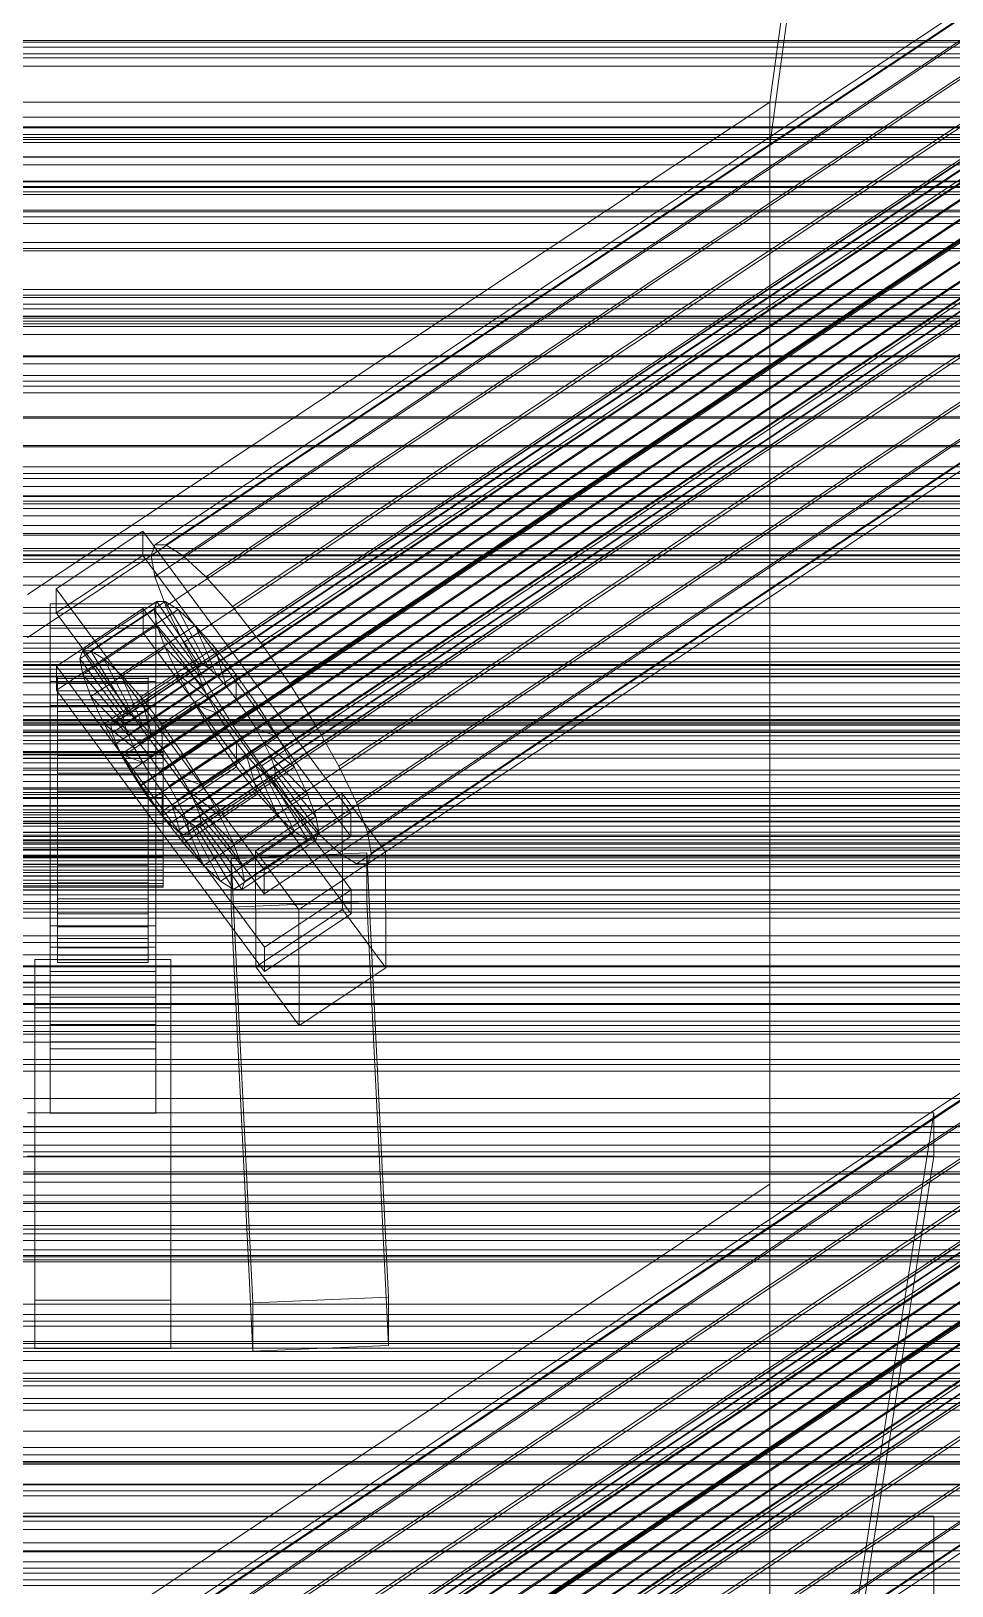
# Model space of a CAD drawing. Header units: millimetres. Extents: x -1970 to 59977, y -50268 to 6837.
# Drawn here: x 130.5 to 252.4, y -32689.6 to -32483.7 of the extents above; entities that cross this region are included whole.
import ezdxf

# ---------------------------------------------------------------- set-up
doc = ezdxf.new("R2010")
doc.units = ezdxf.units.MM
for name, color, linetype, lineweight in [('frontal_C01', 7, 'Continuous', 0), ('frontal_C02', 7, 'Continuous', 0), ('frontal_C03', 7, 'Continuous', 0), ('frontal_C03-dry', 7, 'Continuous', 0)]:
    doc.layers.add(name, color=color, linetype=linetype, lineweight=lineweight)

msp = doc.modelspace()

# ---------------------------------------------------------------- linework, layer by layer
at = {"layer": 'frontal_C01'}
for p, q in [((228.298, -32493.072), (250, -32333.634)), ((250, -32339.322), (228.298, -32498.76)), ((146.383, -32553.146), (330.692, -32430.815)), ((146.872, -32551.713), (331.181, -32429.381)), ((148.32, -32551.72), (332.629, -32429.388)), ((150.629, -32553.167), (334.938, -32430.836)), ((141.045, -32575.656), (354.844, -32433.751)), ((141.218, -32575.148), (355.017, -32433.243)), ((141.224, -32576.64), (355.022, -32434.735)), ((141.731, -32575.15), (355.53, -32433.246)), ((142.549, -32575.663), (356.348, -32433.759)), ((143.617, -32576.651), (357.415, -32434.747)), ((146.887, -32555.922), (331.197, -32433.591)), ((153.641, -32555.956), (337.95, -32433.624)), ((141.742, -32578.032), (355.541, -32436.128)), ((144.861, -32578.048), (358.659, -32436.143)), ((142.565, -32579.738), (356.363, -32437.834)), ((359.995, -32437.852), (146.196, -32579.757)), ((148.35, -32559.852), (332.659, -32437.521)), ((157.152, -32559.896), (341.461, -32437.565)), ((143.635, -32581.642), (357.434, -32439.738)), ((147.533, -32581.662), (361.332, -32439.757)), ((144.881, -32583.614), (358.68, -32441.71)), ((148.779, -32583.634), (362.578, -32441.729)), ((150.672, -32564.668), (334.981, -32442.337)), ((345.231, -32442.388), (160.922, -32564.719)), ((146.218, -32585.52), (360.017, -32443.615)), ((147.554, -32587.229), (361.352, -32445.324)), ((149.85, -32585.538), (363.648, -32443.633)), ((150.672, -32587.244), (364.471, -32445.34)), ((148.798, -32588.625), (362.596, -32446.72)), ((151.191, -32588.637), (364.989, -32446.732)), ((149.865, -32589.613), (363.664, -32447.708)), ((150.683, -32590.126), (364.482, -32448.221)), ((151.196, -32590.128), (364.995, -32448.224)), ((151.369, -32589.62), (365.168, -32447.716)), ((153.694, -32570.042), (338.003, -32447.71)), ((164.693, -32570.096), (349.002, -32447.765)), ((157.211, -32575.607), (341.52, -32453.275)), ((168.21, -32575.662), (352.519, -32453.33)), ((160.982, -32580.984), (345.291, -32458.653)), ((171.232, -32581.035), (355.541, -32458.704)), ((164.752, -32585.807), (349.061, -32463.476)), ((173.554, -32585.851), (357.863, -32463.52)), ((168.263, -32589.747), (352.572, -32467.416)), ((175.016, -32589.781), (359.326, -32467.45)), ((171.275, -32592.536), (355.584, -32470.205)), ((175.521, -32592.557), (359.83, -32470.226)), ((173.584, -32593.983), (357.893, -32471.652)), ((175.032, -32593.991), (359.341, -32471.659)), ((342.5, -32484.927), (-342.5, -32484.927)), ((342.5, -32493.092), (-342.5, -32493.092)), ((228.298, -32493.072), (130, -32558.316)), ((228.298, -32636.423), (228.298, -32493.072)), ((228.298, -32493.072), (228.298, -32498.76)), ((-342.5, -32497.778), (342.5, -32497.778)), ((300, -32498.412), (-300, -32498.412)), ((130, -32564.003), (228.298, -32498.76)), ((228.298, -32498.76), (228.298, -32642.111)), ((342.5, -32507.408), (-342.5, -32507.408)), ((342.5, -32512.48), (-342.5, -32512.48)), ((300, -32521.477), (-300, -32521.477)), ((342.5, -32522.111), (-342.5, -32522.111)), ((342.5, -32526.797), (-342.5, -32526.797)), ((342.5, -32534.961), (-342.5, -32534.961)), ((342.5, -32538.548), (-342.5, -32538.548)), ((342.5, -32544.003), (-342.5, -32544.003)), ((342.5, -32545.944), (-342.5, -32545.944)), ((300, -32545.296), (-300, -32545.296)), ((342.5, -32547.86), (-342.5, -32547.86)), ((133.809, -32557.527), (145.277, -32549.915)), ((145.277, -32549.915), (145.289, -32553.117)), ((145.277, -32549.915), (172.809, -32587.154)), ((146.383, -32553.146), (146.872, -32551.713)), ((146.872, -32551.713), (148.32, -32551.72)), ((148.32, -32551.72), (150.629, -32553.167)), ((145.289, -32553.117), (133.821, -32560.729)), ((172.821, -32590.356), (145.289, -32553.117)), ((146.887, -32555.922), (146.383, -32553.146)), ((150.629, -32553.167), (153.641, -32555.956)), ((148.35, -32559.852), (146.887, -32555.922)), ((153.641, -32555.956), (157.152, -32559.896)), ((133.821, -32560.729), (133.809, -32557.527)), ((161.341, -32594.766), (133.809, -32557.527)), ((133, -32562.755), (133, -32559.553)), ((133, -32559.553), (147, -32559.553)), ((133, -32605.026), (133, -32559.553)), ((133.821, -32560.729), (161.353, -32597.968)), ((133.847, -32567.773), (145.315, -32560.161)), ((136.948, -32566.81), (146.777, -32560.286)), ((137.313, -32565.738), (147.143, -32559.214)), ((138.396, -32565.743), (148.226, -32559.219)), ((140.123, -32566.826), (149.953, -32560.302)), ((145.315, -32560.161), (145.327, -32563.363)), ((145.315, -32560.161), (172.847, -32597.4)), ((147.143, -32559.214), (146.777, -32560.286)), ((146.777, -32560.286), (152.513, -32568.044)), ((146.777, -32560.286), (147.155, -32562.363)), ((147, -32559.553), (147, -32562.755)), ((147, -32559.553), (147, -32605.026)), ((148.226, -32559.219), (147.143, -32559.214)), ((147.143, -32559.214), (152.686, -32567.536)), ((149.953, -32560.302), (148.226, -32559.219)), ((148.226, -32559.219), (153.199, -32567.539)), ((150.672, -32564.668), (148.35, -32559.852)), ((152.207, -32562.388), (149.953, -32560.302)), ((149.953, -32560.302), (154.017, -32568.052)), ((157.152, -32559.896), (160.922, -32564.719)), ((147, -32562.755), (133, -32562.755)), ((133, -32562.755), (133, -32608.228)), ((137.325, -32568.887), (147.155, -32562.363)), ((142.377, -32568.912), (152.207, -32562.388)), ((147, -32608.228), (147, -32562.755)), ((147.155, -32562.363), (152.692, -32569.028)), ((147.155, -32562.363), (148.249, -32565.302)), ((154.833, -32565.335), (152.207, -32562.388)), ((152.207, -32562.388), (155.085, -32569.04)), ((145.327, -32563.363), (133.859, -32570.974)), ((172.859, -32600.602), (145.327, -32563.363)), ((153.694, -32570.042), (150.672, -32564.668)), ((160.922, -32564.719), (164.693, -32570.096)), ((136.948, -32566.81), (137.313, -32565.738)), ((142.683, -32574.568), (136.948, -32566.81)), ((137.325, -32568.887), (136.948, -32566.81)), ((142.856, -32574.061), (137.313, -32565.738)), ((137.313, -32565.738), (138.396, -32565.743)), ((143.369, -32574.063), (138.396, -32565.743)), ((138.396, -32565.743), (140.123, -32566.826)), ((138.419, -32571.827), (148.249, -32565.302)), ((144.188, -32574.576), (140.123, -32566.826)), ((140.123, -32566.826), (142.377, -32568.912)), ((145.003, -32571.86), (154.833, -32565.335)), ((148.249, -32565.302), (153.21, -32570.42)), ((148.249, -32565.302), (149.985, -32568.905)), ((157.653, -32568.943), (154.833, -32565.335)), ((154.833, -32565.335), (156.329, -32570.436)), ((300, -32567.576), (-300, -32567.576)), ((133.859, -32570.974), (133.847, -32567.773)), ((161.379, -32605.012), (133.847, -32567.773)), ((142.862, -32575.552), (137.325, -32568.887)), ((138.419, -32571.827), (137.325, -32568.887)), ((140.156, -32575.429), (149.985, -32568.905)), ((145.255, -32575.564), (142.377, -32568.912)), ((142.377, -32568.912), (145.003, -32571.86)), ((152.513, -32568.044), (142.683, -32574.568)), ((152.686, -32567.536), (142.856, -32574.061)), ((152.692, -32569.028), (142.862, -32575.552)), ((153.199, -32567.539), (143.369, -32574.063)), ((154.017, -32568.052), (144.188, -32574.576)), ((155.085, -32569.04), (145.255, -32575.564)), ((157.653, -32568.943), (147.823, -32575.467)), ((149.985, -32568.905), (154.033, -32572.127)), ((149.985, -32568.905), (152.246, -32572.924)), ((152.513, -32568.044), (152.686, -32567.536)), ((152.692, -32569.028), (152.513, -32568.044)), ((152.686, -32567.536), (153.199, -32567.539)), ((153.21, -32570.42), (152.692, -32569.028)), ((153.199, -32567.539), (154.017, -32568.052)), ((154.017, -32568.052), (155.085, -32569.04)), ((155.085, -32569.04), (156.329, -32570.436)), ((157.665, -32572.145), (157.653, -32568.943)), ((160.474, -32572.965), (157.653, -32568.943)), ((133, -32573), (133, -32569.799)), ((133, -32569.799), (147, -32569.799)), ((133, -32615.272), (133, -32569.799)), ((133.859, -32570.974), (161.391, -32608.213)), ((134, -32579.084), (134, -32569.105)), ((134, -32569.105), (134, -32569.436)), ((134, -32569.105), (146, -32569.105)), ((134, -32570.066), (134, -32569.105)), ((134, -32579.241), (134, -32569.436)), ((134, -32569.436), (134, -32571.037)), ((134, -32569.436), (146, -32569.436)), ((134, -32579.54), (134, -32570.066)), ((134, -32570.066), (146, -32570.066)), ((134, -32572.254), (134, -32570.066)), ((134, -32579.999), (134, -32571.037)), ((134, -32571.037), (134, -32573.798)), ((134, -32571.037), (146, -32571.037)), ((153.21, -32570.42), (143.38, -32576.945)), ((146, -32569.436), (146, -32569.105)), ((146, -32569.105), (146, -32579.084)), ((146, -32569.105), (146, -32570.066)), ((146, -32571.037), (146, -32569.436)), ((146, -32569.436), (146, -32579.241)), ((146, -32570.066), (146, -32579.54)), ((146, -32570.066), (146, -32572.254)), ((146, -32573.798), (146, -32571.037)), ((146, -32571.037), (146, -32579.999)), ((156.329, -32570.436), (146.499, -32576.96)), ((147, -32569.799), (147, -32573)), ((147, -32569.799), (147, -32615.272)), ((154.033, -32572.127), (153.21, -32570.42)), ((157.211, -32575.607), (153.694, -32570.042)), ((156.329, -32570.436), (157.665, -32572.145)), ((164.693, -32570.096), (168.21, -32575.662)), ((147, -32573), (133, -32573)), ((133, -32573), (133, -32618.474)), ((134, -32580.576), (134, -32572.254)), ((134, -32572.254), (146, -32572.254)), ((134, -32575.519), (134, -32572.254)), ((143.38, -32576.945), (138.419, -32571.827)), ((140.156, -32575.429), (138.419, -32571.827)), ((142.416, -32579.449), (152.246, -32572.924)), ((154.033, -32572.127), (144.203, -32578.651)), ((146.499, -32576.96), (145.003, -32571.86)), ((145.003, -32571.86), (147.823, -32575.467)), ((146, -32572.254), (146, -32580.576)), ((146, -32572.254), (146, -32575.519)), ((146.872, -32695.064), (331.181, -32572.732)), ((147, -32618.474), (147, -32573)), ((147.835, -32578.669), (157.665, -32572.145)), ((148.32, -32695.071), (332.629, -32572.74)), ((150.644, -32579.49), (160.474, -32572.965)), ((152.246, -32572.924), (155.103, -32574.031)), ((152.246, -32572.924), (154.877, -32577.087)), ((155.103, -32574.031), (154.033, -32572.127)), ((157.665, -32572.145), (159.001, -32574.05)), ((160.474, -32572.965), (159.001, -32574.05)), ((163.105, -32577.128), (160.474, -32572.965)), ((134, -32581.307), (134, -32573.798)), ((134, -32573.798), (134, -32577.531)), ((134, -32573.798), (146, -32573.798)), ((141.045, -32575.656), (141.218, -32575.148)), ((141.218, -32575.148), (141.731, -32575.15)), ((141.731, -32575.15), (142.549, -32575.663)), ((142.856, -32574.061), (142.683, -32574.568)), ((142.683, -32574.568), (142.862, -32575.552)), ((143.369, -32574.063), (142.856, -32574.061)), ((144.188, -32574.576), (143.369, -32574.063)), ((145.255, -32575.564), (144.188, -32574.576)), ((155.103, -32574.031), (145.274, -32580.555)), ((146, -32577.531), (146, -32573.798)), ((146, -32573.798), (146, -32581.307)), ((146.383, -32696.497), (330.692, -32574.166)), ((159.001, -32574.05), (149.171, -32580.574)), ((150.629, -32696.518), (334.938, -32574.187)), ((156.35, -32576.003), (155.103, -32574.031)), ((159.001, -32574.05), (160.247, -32576.022)), ((134, -32582.123), (134, -32575.519)), ((134, -32575.519), (146, -32575.519)), ((134, -32579.64), (134, -32575.519)), ((144.203, -32578.651), (140.156, -32575.429)), ((142.416, -32579.449), (140.156, -32575.429)), ((141.224, -32576.64), (141.045, -32575.656)), ((141.045, -32719.007), (354.844, -32577.102)), ((141.218, -32718.499), (355.017, -32576.595)), ((141.742, -32578.032), (141.224, -32576.64)), ((141.731, -32718.502), (355.53, -32576.597)), ((142.549, -32575.663), (143.617, -32576.651)), ((142.549, -32719.014), (356.348, -32577.11)), ((142.862, -32575.552), (143.38, -32576.945)), ((143.38, -32576.945), (144.203, -32578.651)), ((143.617, -32576.651), (144.861, -32578.048)), ((145.047, -32583.612), (154.877, -32577.087)), ((146.499, -32576.96), (145.255, -32575.564)), ((146, -32575.519), (146, -32582.123)), ((146, -32575.519), (146, -32579.64)), ((147.835, -32578.669), (146.499, -32576.96)), ((156.35, -32576.003), (146.52, -32582.527)), ((146.887, -32699.273), (331.197, -32576.942)), ((147.823, -32575.467), (147.835, -32578.669)), ((147.823, -32575.467), (150.644, -32579.49)), ((160.247, -32576.022), (150.417, -32582.546)), ((153.275, -32583.653), (163.105, -32577.128)), ((153.641, -32699.307), (337.95, -32576.976)), ((154.877, -32577.087), (156.35, -32576.003)), ((154.877, -32577.087), (157.698, -32581.11)), ((157.686, -32577.908), (156.35, -32576.003)), ((160.982, -32580.984), (157.211, -32575.607)), ((163.105, -32577.128), (160.247, -32576.022)), ((160.247, -32576.022), (161.318, -32577.926)), ((165.365, -32581.148), (163.105, -32577.128)), ((168.21, -32575.662), (171.232, -32581.035)), ((-148, -32579.084), (148, -32579.084)), ((-148, -32579.241), (148, -32579.241)), ((134, -32583.076), (134, -32577.531)), ((134, -32577.531), (134, -32581.983)), ((134, -32577.531), (146, -32577.531)), ((134, -32579.241), (134, -32579.084)), ((146, -32579.084), (134, -32579.084)), ((134, -32579.084), (134, -32579.54)), ((134, -32579.999), (134, -32579.241)), ((146, -32579.241), (134, -32579.241)), ((141.224, -32719.991), (355.022, -32578.086)), ((142.565, -32579.738), (141.742, -32578.032)), ((143.617, -32720.003), (357.415, -32578.098)), ((144.203, -32578.651), (145.274, -32580.555)), ((144.861, -32578.048), (146.196, -32579.757)), ((146, -32581.983), (146, -32577.531)), ((146, -32577.531), (146, -32583.076)), ((146, -32579.084), (146, -32579.241)), ((146, -32579.54), (146, -32579.084)), ((146, -32579.241), (146, -32579.999)), ((149.171, -32580.574), (147.835, -32578.669)), ((157.686, -32577.908), (147.856, -32584.432)), ((148, -32579.241), (148, -32579.084)), ((148, -32579.084), (148, -32579.54)), ((148, -32579.999), (148, -32579.241)), ((161.318, -32577.926), (151.488, -32584.45)), ((157.698, -32581.11), (157.686, -32577.908)), ((159.022, -32579.617), (157.686, -32577.908)), ((165.365, -32581.148), (161.318, -32577.926)), ((161.318, -32577.926), (162.14, -32579.632)), ((-148, -32579.54), (148, -32579.54)), ((-148, -32579.999), (148, -32579.999)), ((-148, -32580.576), (148, -32580.576)), ((-148, -32581.307), (148, -32581.307)), ((146, -32579.54), (134, -32579.54)), ((134, -32579.54), (134, -32580.576)), ((134, -32584.075), (134, -32579.64)), ((134, -32579.64), (146, -32579.64)), ((134, -32584.334), (134, -32579.64)), ((134, -32581.307), (134, -32579.999)), ((146, -32579.999), (134, -32579.999)), ((146, -32580.576), (134, -32580.576)), ((134, -32580.576), (134, -32582.123)), ((134, -32583.076), (134, -32581.307)), ((146, -32581.307), (134, -32581.307)), ((141.742, -32721.383), (355.541, -32579.479)), ((145.274, -32580.555), (142.416, -32579.449)), ((145.047, -32583.612), (142.416, -32579.449)), ((143.635, -32581.642), (142.565, -32579.738)), ((142.565, -32723.09), (356.363, -32581.185)), ((144.861, -32721.399), (358.659, -32579.494)), ((145.274, -32580.555), (146.52, -32582.527)), ((146, -32580.576), (146, -32579.54)), ((146, -32579.64), (146, -32584.075)), ((146, -32579.64), (146, -32584.334)), ((146, -32579.999), (146, -32581.307)), ((146, -32582.123), (146, -32580.576)), ((146, -32581.307), (146, -32583.076)), ((146.196, -32579.757), (147.533, -32581.662)), ((359.995, -32581.203), (146.196, -32723.108)), ((147.868, -32587.634), (157.698, -32581.11)), ((148, -32579.54), (148, -32580.576)), ((148, -32581.307), (148, -32579.999)), ((148, -32580.576), (148, -32582.123)), ((148, -32583.076), (148, -32581.307)), ((148.35, -32703.203), (332.659, -32580.872)), ((149.171, -32580.574), (150.644, -32579.49)), ((150.417, -32582.546), (149.171, -32580.574)), ((159.022, -32579.617), (149.192, -32586.141)), ((160.266, -32581.013), (150.436, -32587.537)), ((150.644, -32579.49), (153.275, -32583.653)), ((162.14, -32579.632), (152.311, -32586.157)), ((162.659, -32581.025), (152.829, -32587.549)), ((155.535, -32587.672), (165.365, -32581.148)), ((157.152, -32703.247), (341.461, -32580.916)), ((157.698, -32581.11), (160.518, -32584.718)), ((160.518, -32584.718), (159.022, -32579.617)), ((160.266, -32581.013), (159.022, -32579.617)), ((163.144, -32587.665), (160.266, -32581.013)), ((161.333, -32582.001), (160.266, -32581.013)), ((164.752, -32585.807), (160.982, -32580.984)), ((167.102, -32584.75), (162.14, -32579.632)), ((162.14, -32579.632), (162.659, -32581.025)), ((168.196, -32587.69), (162.659, -32581.025)), ((162.659, -32581.025), (162.837, -32582.009)), ((167.102, -32584.75), (165.365, -32581.148)), ((171.232, -32581.035), (173.554, -32585.851)), ((-148, -32582.123), (148, -32582.123)), ((-148, -32583.076), (148, -32583.076)), ((134, -32581.983), (134, -32585.184)), ((146, -32581.983), (134, -32581.983)), ((134, -32581.983), (134, -32586.849)), ((146, -32582.123), (134, -32582.123)), ((134, -32582.123), (134, -32584.075)), ((134, -32585.184), (134, -32583.076)), ((146, -32583.076), (134, -32583.076)), ((144.881, -32583.614), (143.635, -32581.642)), ((143.635, -32724.994), (357.434, -32583.089)), ((146.52, -32582.527), (145.047, -32583.612)), ((146, -32585.184), (146, -32581.983)), ((146, -32586.849), (146, -32581.983)), ((146, -32584.075), (146, -32582.123)), ((146, -32583.076), (146, -32585.184)), ((146.52, -32582.527), (147.856, -32584.432)), ((147.533, -32581.662), (148.779, -32583.634)), ((147.533, -32725.013), (361.332, -32583.109)), ((148, -32582.123), (148, -32584.075)), ((148, -32585.184), (148, -32583.076)), ((151.488, -32584.45), (150.417, -32582.546)), ((150.417, -32582.546), (153.275, -32583.653)), ((161.333, -32582.001), (151.503, -32588.526)), ((162.151, -32582.514), (152.321, -32589.038)), ((162.664, -32582.517), (152.835, -32589.041)), ((162.837, -32582.009), (153.008, -32588.533)), ((165.397, -32589.751), (161.333, -32582.001)), ((162.151, -32582.514), (161.333, -32582.001)), ((167.125, -32590.834), (162.151, -32582.514)), ((162.664, -32582.517), (162.151, -32582.514)), ((162.837, -32582.009), (162.664, -32582.517)), ((168.208, -32590.839), (162.664, -32582.517)), ((168.573, -32589.767), (162.837, -32582.009)), ((-148, -32584.075), (148, -32584.075)), ((148, -32585.184), (-148, -32585.184)), ((146, -32584.075), (134, -32584.075)), ((134, -32584.075), (134, -32586.298)), ((134, -32586.298), (134, -32584.334)), ((134, -32584.334), (146, -32584.334)), ((134, -32589.283), (134, -32584.334)), ((134, -32585.184), (146, -32585.184)), ((134, -32587.489), (134, -32585.184)), ((146.218, -32585.52), (144.881, -32583.614)), ((144.881, -32726.965), (358.68, -32585.061)), ((147.868, -32587.634), (145.047, -32583.612)), ((146, -32586.298), (146, -32584.075)), ((146, -32584.334), (146, -32586.298)), ((146, -32584.334), (146, -32589.283)), ((146, -32585.184), (146, -32587.489)), ((147.554, -32587.229), (146.218, -32585.52)), ((147.856, -32584.432), (147.868, -32587.634)), ((147.856, -32584.432), (149.192, -32586.141)), ((148, -32584.075), (148, -32586.298)), ((148, -32587.489), (148, -32585.184)), ((148.779, -32583.634), (149.85, -32585.538)), ((148.779, -32726.985), (362.578, -32585.08)), ((149.85, -32585.538), (150.672, -32587.244)), ((150.688, -32591.242), (160.518, -32584.718)), ((152.311, -32586.157), (151.488, -32584.45)), ((151.488, -32584.45), (155.535, -32587.672)), ((153.275, -32583.653), (155.535, -32587.672)), ((157.272, -32591.275), (167.102, -32584.75)), ((160.19, -32592.254), (171.658, -32584.642)), ((160.518, -32584.718), (163.144, -32587.665)), ((168.196, -32587.69), (167.102, -32584.75)), ((171.658, -32584.642), (171.715, -32600.011)), ((171.658, -32584.642), (177.394, -32592.4)), ((-148, -32586.298), (148, -32586.298)), ((-148, -32587.489), (148, -32587.489)), ((146, -32586.298), (134, -32586.298)), ((134, -32586.298), (134, -32588.643)), ((134, -32587.489), (134, -32586.849)), ((134, -32586.849), (134, -32591.798)), ((134, -32586.849), (146, -32586.849)), ((134, -32589.834), (134, -32587.489)), ((146, -32587.489), (134, -32587.489)), ((146, -32588.643), (146, -32586.298)), ((146, -32591.798), (146, -32586.849)), ((146, -32586.849), (146, -32587.489)), ((146, -32587.489), (146, -32589.834)), ((146.218, -32728.871), (360.017, -32586.966)), ((148.798, -32588.625), (147.554, -32587.229)), ((148, -32586.298), (148, -32588.643)), ((148, -32589.834), (148, -32587.489)), ((149.192, -32586.141), (150.688, -32591.242)), ((149.192, -32586.141), (150.436, -32587.537)), ((149.85, -32728.889), (363.648, -32586.984)), ((150.436, -32587.537), (153.314, -32594.189)), ((150.436, -32587.537), (151.503, -32588.526)), ((150.672, -32708.019), (334.981, -32585.688)), ((150.672, -32587.244), (151.191, -32588.637)), ((152.829, -32587.549), (152.311, -32586.157)), ((152.311, -32586.157), (157.272, -32591.275)), ((153.008, -32588.533), (152.829, -32587.549)), ((152.829, -32587.549), (158.366, -32594.214)), ((345.231, -32585.739), (160.922, -32708.07)), ((172.809, -32587.154), (161.341, -32594.766)), ((168.263, -32589.747), (164.752, -32585.807)), ((172.821, -32590.356), (172.809, -32587.154)), ((173.554, -32585.851), (175.016, -32589.781)), ((-148, -32588.643), (148, -32588.643)), ((134, -32588.643), (134, -32589.283)), ((146, -32588.643), (134, -32588.643)), ((134, -32588.643), (134, -32590.947)), ((134, -32589.283), (146, -32589.283)), ((134, -32594.149), (134, -32589.283)), ((146, -32589.283), (146, -32588.643)), ((146, -32590.947), (146, -32588.643)), ((146, -32589.283), (146, -32594.149)), ((147.554, -32730.58), (361.352, -32588.675)), ((150.688, -32591.242), (147.868, -32587.634)), ((148, -32588.643), (148, -32590.947)), ((149.865, -32589.613), (148.798, -32588.625)), ((150.683, -32590.126), (149.865, -32589.613)), ((150.672, -32730.595), (364.471, -32588.691)), ((151.191, -32588.637), (151.369, -32589.62)), ((151.369, -32589.62), (151.196, -32590.128)), ((151.503, -32588.526), (155.567, -32596.275)), ((151.503, -32588.526), (152.321, -32589.038)), ((152.321, -32589.038), (157.295, -32597.358)), ((152.321, -32589.038), (152.835, -32589.041)), ((152.835, -32589.041), (153.008, -32588.533)), ((152.835, -32589.041), (158.378, -32597.363)), ((153.008, -32588.533), (158.743, -32596.291)), ((153.314, -32594.189), (163.144, -32587.665)), ((155.535, -32587.672), (157.272, -32591.275)), ((158.366, -32594.214), (168.196, -32587.69)), ((163.144, -32587.665), (165.397, -32589.751)), ((168.573, -32589.767), (168.196, -32587.69)), ((300, -32589.772), (-300, -32589.772)), ((-148, -32589.834), (148, -32589.834)), ((-148, -32590.947), (148, -32590.947)), ((134, -32592.057), (134, -32589.834)), ((134, -32589.834), (134, -32591.798)), ((146, -32589.834), (134, -32589.834)), ((134, -32590.947), (134, -32594.149)), ((146, -32590.947), (134, -32590.947)), ((134, -32590.947), (134, -32593.056)), ((146, -32591.798), (146, -32589.834)), ((146, -32589.834), (146, -32592.057)), ((146, -32594.149), (146, -32590.947)), ((146, -32593.056), (146, -32590.947)), ((148, -32592.057), (148, -32589.834)), ((148, -32590.947), (148, -32593.056)), ((148.798, -32731.976), (362.596, -32590.071)), ((149.865, -32732.964), (363.664, -32591.06)), ((151.196, -32590.128), (150.683, -32590.126)), ((150.683, -32733.477), (364.482, -32591.572)), ((153.314, -32594.189), (150.688, -32591.242)), ((151.191, -32731.988), (364.989, -32590.083)), ((151.196, -32733.479), (364.995, -32591.575)), ((151.369, -32732.972), (365.168, -32591.067)), ((153.694, -32713.393), (338.003, -32591.061)), ((155.567, -32596.275), (165.397, -32589.751)), ((157.272, -32591.275), (158.366, -32594.214)), ((157.295, -32597.358), (167.125, -32590.834)), ((158.378, -32597.363), (168.208, -32590.839)), ((158.743, -32596.291), (168.573, -32589.767)), ((161.353, -32597.968), (172.821, -32590.356)), ((164.693, -32713.448), (349.002, -32591.116)), ((165.397, -32589.751), (167.125, -32590.834)), ((167.125, -32590.834), (168.208, -32590.839)), ((168.208, -32590.839), (168.573, -32589.767)), ((171.275, -32592.536), (168.263, -32589.747)), ((175.016, -32589.781), (175.521, -32592.557)), ((-148, -32592.057), (148, -32592.057)), ((-148, -32593.056), (148, -32593.056)), ((134, -32591.798), (134, -32596.492)), ((134, -32591.798), (146, -32591.798)), ((134, -32594.009), (134, -32592.057)), ((134, -32592.057), (134, -32596.492)), ((146, -32592.057), (134, -32592.057)), ((134, -32593.056), (134, -32598.601)), ((146, -32593.056), (134, -32593.056)), ((134, -32593.056), (134, -32594.825)), ((146, -32596.492), (146, -32591.798)), ((146, -32596.492), (146, -32592.057)), ((146, -32592.057), (146, -32594.009)), ((146, -32598.601), (146, -32593.056)), ((146, -32594.825), (146, -32593.056)), ((148, -32594.009), (148, -32592.057)), ((148, -32593.056), (148, -32594.825)), ((156.962, -32593.323), (174.943, -32592.537)), ((156.962, -32599.728), (156.962, -32593.323)), ((159.83, -32652.143), (156.962, -32593.323)), ((160.247, -32607.622), (160.19, -32592.254)), ((165.926, -32600.012), (160.19, -32592.254)), ((177.394, -32592.4), (165.926, -32600.012)), ((173.584, -32593.983), (171.275, -32592.536)), ((174.943, -32592.537), (174.943, -32598.941)), ((174.943, -32592.537), (177.811, -32651.356)), ((175.521, -32592.557), (175.032, -32593.991)), ((177.451, -32607.769), (177.394, -32592.4)), ((-148, -32594.009), (148, -32594.009)), ((-148, -32594.825), (148, -32594.825)), ((-148, -32595.556), (148, -32595.556)), ((134, -32595.556), (134, -32594.009)), ((134, -32594.009), (134, -32600.613)), ((146, -32594.009), (134, -32594.009)), ((134, -32594.149), (146, -32594.149)), ((134, -32598.601), (134, -32594.149)), ((134, -32594.825), (134, -32602.334)), ((146, -32594.825), (134, -32594.825)), ((134, -32594.825), (134, -32596.132)), ((134, -32596.592), (134, -32595.556)), ((134, -32595.556), (134, -32603.878)), ((146, -32595.556), (134, -32595.556)), ((146, -32600.613), (146, -32594.009)), ((146, -32594.009), (146, -32595.556)), ((146, -32594.149), (146, -32598.601)), ((146, -32602.334), (146, -32594.825)), ((146, -32596.132), (146, -32594.825)), ((146, -32603.878), (146, -32595.556)), ((146, -32595.556), (146, -32596.592)), ((148, -32595.556), (148, -32594.009)), ((148, -32594.825), (148, -32596.132)), ((148, -32596.592), (148, -32595.556)), ((155.567, -32596.275), (153.314, -32594.189)), ((158.366, -32594.214), (158.743, -32596.291)), ((161.341, -32594.766), (161.353, -32597.968)), ((175.032, -32593.991), (173.584, -32593.983)), ((-148, -32596.132), (148, -32596.132)), ((-148, -32596.592), (148, -32596.592)), ((-148, -32596.891), (148, -32596.891)), ((-148, -32597.047), (148, -32597.047)), ((134, -32596.132), (134, -32605.095)), ((146, -32596.132), (134, -32596.132)), ((134, -32596.132), (134, -32596.891)), ((134, -32596.492), (134, -32600.613)), ((134, -32596.492), (146, -32596.492)), ((134, -32597.047), (134, -32596.592)), ((134, -32596.592), (134, -32606.066)), ((146, -32596.592), (134, -32596.592)), ((134, -32596.891), (134, -32606.696)), ((146, -32596.891), (134, -32596.891)), ((134, -32596.891), (134, -32597.047)), ((134, -32597.047), (134, -32607.027)), ((146, -32597.047), (134, -32597.047)), ((146, -32605.095), (146, -32596.132)), ((146, -32596.891), (146, -32596.132)), ((146, -32600.613), (146, -32596.492)), ((146, -32606.066), (146, -32596.592)), ((146, -32596.592), (146, -32597.047)), ((146, -32606.696), (146, -32596.891)), ((146, -32597.047), (146, -32596.891)), ((146, -32607.027), (146, -32597.047)), ((148, -32596.132), (148, -32596.891)), ((148, -32597.047), (148, -32596.592)), ((148, -32596.891), (148, -32597.047)), ((157.295, -32597.358), (155.567, -32596.275)), ((157.211, -32718.958), (341.52, -32596.626)), ((158.378, -32597.363), (157.295, -32597.358)), ((158.743, -32596.291), (158.378, -32597.363)), ((172.847, -32597.4), (161.379, -32605.012)), ((168.21, -32719.013), (352.519, -32596.681)), ((172.859, -32600.602), (172.847, -32597.4)), ((134, -32598.601), (146, -32598.601)), ((134, -32602.334), (134, -32598.601)), ((146, -32598.601), (146, -32602.334)), ((174.943, -32598.941), (156.962, -32599.728)), ((159.83, -32658.547), (156.962, -32599.728)), ((177.811, -32657.76), (174.943, -32598.941)), ((134, -32600.613), (134, -32603.878)), ((134, -32600.613), (146, -32600.613)), ((146, -32603.878), (146, -32600.613)), ((171.715, -32600.011), (160.247, -32607.622)), ((160.982, -32724.335), (345.291, -32602.004)), ((161.391, -32608.213), (172.859, -32600.602)), ((165.926, -32600.012), (165.983, -32615.38)), ((177.451, -32607.769), (171.715, -32600.011)), ((133, -32617.539), (133, -32602.171)), ((133, -32602.171), (147, -32602.171)), ((133, -32611.645), (133, -32602.171)), ((134, -32602.334), (146, -32602.334)), ((134, -32605.095), (134, -32602.334)), ((134, -32603.878), (134, -32606.066)), ((134, -32603.878), (146, -32603.878)), ((146, -32602.334), (146, -32605.095)), ((146, -32606.066), (146, -32603.878)), ((147, -32602.171), (147, -32617.539)), ((147, -32602.171), (147, -32611.645)), ((171.232, -32724.386), (355.541, -32602.055)), ((147, -32605.026), (133, -32605.026)), ((133, -32605.026), (133, -32608.228)), ((134, -32605.095), (146, -32605.095)), ((134, -32606.696), (134, -32605.095)), ((134, -32606.066), (134, -32607.027)), ((134, -32606.066), (146, -32606.066)), ((146, -32605.095), (146, -32606.696)), ((146, -32607.027), (146, -32606.066)), ((147, -32608.228), (147, -32605.026)), ((161.379, -32605.012), (161.391, -32608.213)), ((131, -32613.057), (131, -32606.653)), ((131, -32606.653), (149, -32606.653)), ((131, -32651.748), (131, -32606.653)), ((134, -32606.696), (146, -32606.696)), ((134, -32607.027), (134, -32606.696)), ((134, -32607.027), (146, -32607.027)), ((146, -32606.696), (146, -32607.027)), ((149, -32606.653), (149, -32613.057)), ((149, -32606.653), (149, -32651.748)), ((160.247, -32607.622), (165.983, -32615.38)), ((164.752, -32729.158), (349.061, -32606.827)), ((165.983, -32615.38), (177.451, -32607.769)), ((173.554, -32729.202), (357.863, -32606.871)), ((300, -32609.747), (-300, -32609.747)), ((133, -32608.228), (147, -32608.228)), ((147, -32611.645), (133, -32611.645)), ((133, -32611.645), (133, -32627.013)), ((147, -32627.013), (147, -32611.645)), ((168.263, -32733.098), (352.572, -32610.767)), ((175.016, -32733.132), (359.326, -32610.801)), ((149, -32613.057), (131, -32613.057)), ((131, -32658.151), (131, -32613.057)), ((149, -32658.151), (149, -32613.057)), ((171.275, -32735.887), (355.584, -32613.556)), ((175.521, -32735.908), (359.83, -32613.577)), ((147, -32615.272), (133, -32615.272)), ((133, -32615.272), (133, -32618.474)), ((147, -32618.474), (147, -32615.272)), ((173.584, -32737.334), (357.893, -32615.003)), ((175.032, -32737.342), (359.341, -32615.01)), ((147, -32617.539), (133, -32617.539)), ((133, -32617.539), (133, -32627.013)), ((133, -32618.474), (147, -32618.474)), ((147, -32627.013), (147, -32617.539)), ((300, -32628.807), (-300, -32628.807)), ((133, -32627.013), (147, -32627.013)), ((228.298, -32636.423), (130, -32701.667)), ((228.298, -32779.774), (228.298, -32636.423)), ((228.298, -32636.423), (228.298, -32642.111)), ((130, -32707.354), (228.298, -32642.111)), ((228.298, -32642.111), (228.298, -32785.462)), ((300, -32645.117), (-300, -32645.117)), ((-425, -32645.87), (425, -32645.87)), ((177.811, -32651.356), (159.83, -32652.143)), ((177.811, -32657.76), (177.811, -32651.356)), ((149, -32651.748), (131, -32651.748)), ((131, -32651.748), (131, -32658.151)), ((149, -32658.151), (149, -32651.748)), ((159.83, -32652.143), (159.83, -32658.547)), ((425, -32657.238), (-425, -32657.238)), ((131, -32658.151), (149, -32658.151)), ((159.83, -32658.547), (177.811, -32657.76)), ((300, -32659.742), (-300, -32659.742)), ((425, -32662.134), (-425, -32662.134)), ((300, -32671.275), (-300, -32671.275)), ((-425, -32673.503), (425, -32673.503)), ((300, -32680.469), (-300, -32680.469)), ((250, -32680.37), (-250, -32680.37)), ((250, -35735.764), (250, -32680.37)), ((250, -32685.104), (250, -32680.37)), ((300, -32686.439), (-300, -32686.439)), ((-250, -32685.104), (250, -32685.104)), ((250, -32685.104), (250, -35740.498)), ((300, -32689.575), (-300, -32689.575))]:
    msp.add_line(p, q, dxfattribs=at)
at = {"layer": 'frontal_C02'}
for p, q in [((300, -32550.456), (-300, -32550.456)), ((-300, -32574.364), (300, -32574.364)), ((300, -32625.048), (-300, -32625.048)), ((250, -32626.968), (130, -32626.968)), ((228.298, -32766.096), (250, -32626.968)), ((250, -32626.968), (250, -32632.709)), ((300, -32629.557), (-300, -32629.557)), ((300, -32632.799), (-300, -32632.799)), ((130, -32632.709), (250, -32632.709)), ((250, -32632.709), (228.298, -32771.837)), ((300, -32646.018), (-300, -32646.018)), ((300, -32652.28), (-300, -32652.28)), ((300, -32673.309), (-300, -32673.309)), ((300, -32682.165), (-300, -32682.165))]:
    msp.add_line(p, q, dxfattribs=at)
at = {"layer": 'frontal_C03'}
for p, q in [((1250, -32485.141), (-1250, -32485.141)), ((1250, -32485.795), (-1250, -32485.795)), ((1250, -32486.676), (-1250, -32486.676)), ((1570, -32487.231), (-1570, -32487.231)), ((1570, -32488.335), (-1570, -32488.335)), ((-1570, -32495.059), (1570, -32495.059)), ((1570, -32496.361), (-1570, -32496.361)), ((1250, -32496.472), (-1250, -32496.472)), ((1250, -32496.482), (-1250, -32496.482)), ((1250, -32497.364), (-1250, -32497.364)), ((1250, -32498.017), (-1250, -32498.017)), ((1250, -32500.325), (-1250, -32500.325)), ((-1250, -32501.382), (1250, -32501.382)), ((1570, -32503.639), (-1570, -32503.639)), ((1570, -32504.941), (-1570, -32504.941)), ((1250, -32503.528), (-1250, -32503.528)), ((1250, -32504.234), (-1250, -32504.234)), ((1250, -32505.291), (-1250, -32505.291)), ((1250, -32507.599), (-1250, -32507.599)), ((1250, -32508.252), (-1250, -32508.252)), ((1250, -32509.134), (-1250, -32509.134)), ((1570, -32511.665), (-1570, -32511.665)), ((1570, -32512.769), (-1570, -32512.769)), ((1570, -32517.915), (-1570, -32517.915)), ((1570, -32518.653), (-1570, -32518.653)), ((1250, -32518.94), (-1250, -32518.94)), ((1570, -32521.438), (-1570, -32521.438)), ((1570, -32521.697), (-1570, -32521.697)), ((1250, -32519.821), (-1250, -32519.821)), ((1250, -32520.475), (-1250, -32520.475)), ((1250, -32522.458), (-1250, -32522.458)), ((1250, -32522.782), (-1250, -32522.782)), ((-1250, -32523.84), (1250, -32523.84)), ((1250, -32526.692), (-1250, -32526.692)), ((1250, -32527.749), (-1250, -32527.749)), ((1250, -32529.274), (-1250, -32529.274)), ((1250, -32530.056), (-1250, -32530.056)), ((1250, -32530.71), (-1250, -32530.71)), ((1250, -32531.591), (-1250, -32531.591)), ((1250, -32541.398), (-1250, -32541.398)), ((1250, -32542.279), (-1250, -32542.279)), ((1250, -32542.932), (-1250, -32542.932)), ((1250, -32545.24), (-1250, -32545.24)), ((-1250, -32546.297), (1250, -32546.297)), ((1250, -32546.913), (-1250, -32546.913)), ((1250, -32549.149), (-1250, -32549.149)), ((1250, -32550.207), (-1250, -32550.207)), ((-1250, -32552.223), (1250, -32552.223)), ((1250, -32552.514), (-1250, -32552.514)), ((1250, -32553.025), (-1250, -32553.025)), ((1250, -32553.167), (-1250, -32553.167)), ((-1250, -32553.605), (1250, -32553.605)), ((1250, -32554.049), (-1250, -32554.049)), ((-1250, -32555.943), (1250, -32555.943)), ((-1250, -32557.072), (1250, -32557.072)), ((-1250, -32560.791), (1250, -32560.791)), ((-1250, -32562.388), (1250, -32562.388)), ((1250, -32563.855), (-1250, -32563.855)), ((1250, -32564.737), (-1250, -32564.737)), ((1250, -32565.39), (-1250, -32565.39)), ((-1250, -32567.235), (1250, -32567.235)), ((1250, -32567.697), (-1250, -32567.697)), ((1250, -32568.172), (-1250, -32568.172)), ((-1250, -32568.755), (1250, -32568.755)), ((-1250, -32569.191), (1250, -32569.191)), ((1250, -32571.607), (-1250, -32571.607)), ((1250, -32572.664), (-1250, -32572.664)), ((1250, -32573.162), (-1250, -32573.162)), ((-1268, -32575.209), (1268, -32575.209)), ((-1250, -32574.835), (1250, -32574.835)), ((1250, -32574.972), (-1250, -32574.972)), ((-1268, -32575.433), (1268, -32575.433)), ((-1268, -32575.597), (1268, -32575.597)), ((-1268, -32576.255), (1268, -32576.255)), ((-1268, -32576.572), (1268, -32576.572)), ((1250, -32575.625), (-1250, -32575.625)), ((1250, -32576.506), (-1250, -32576.506)), ((1250, -32577.017), (-1250, -32577.017)), ((-1268, -32577.619), (1268, -32577.619)), ((-1268, -32578.068), (1268, -32578.068)), ((-1268, -32579.431), (1268, -32579.431)), ((-1268, -32579.981), (1268, -32579.981)), ((-1268, -32581.568), (1268, -32581.568)), ((1268, -32582.182), (-1268, -32582.182)), ((-1250, -32583.074), (1250, -32583.074)), ((-1268, -32583.886), (1268, -32583.886)), ((-1268, -32584.521), (1268, -32584.521)), ((1250, -32584.784), (-1250, -32584.784)), ((-1250, -32585.332), (1250, -32585.332)), ((-1268, -32586.224), (1268, -32586.224)), ((-1268, -32586.838), (1268, -32586.838)), ((1250, -32586.313), (-1250, -32586.313)), ((1250, -32587.194), (-1250, -32587.194)), ((-1268, -32588.425), (1268, -32588.425)), ((-1268, -32588.975), (1268, -32588.975)), ((1250, -32587.848), (-1250, -32587.848)), ((1250, -32588.313), (-1250, -32588.313)), ((-1268, -32590.339), (1268, -32590.339)), ((-1268, -32590.788), (1268, -32590.788)), ((1250, -32590.155), (-1250, -32590.155)), ((-1250, -32591.212), (1250, -32591.212)), ((-1250, -32591.389), (1250, -32591.389)), ((-1268, -32591.834), (1268, -32591.834)), ((-1268, -32592.151), (1268, -32592.151)), ((-1268, -32592.809), (1268, -32592.809)), ((-1268, -32592.973), (1268, -32592.973)), ((-1268, -32593.197), (1268, -32593.197)), ((-1250, -32593.571), (1250, -32593.571)), ((1250, -32594.065), (-1250, -32594.065)), ((1250, -32595.122), (-1250, -32595.122)), ((1250, -32595.619), (-1250, -32595.619)), ((1250, -32597.429), (-1250, -32597.429)), ((1250, -32597.446), (-1250, -32597.446)), ((1250, -32598.083), (-1250, -32598.083)), ((1250, -32598.964), (-1250, -32598.964)), ((-1250, -32599.215), (1250, -32599.215)), ((1250, -32599.938), (-1250, -32599.938)), ((-1250, -32601.171), (1250, -32601.171)), ((-1250, -32606.018), (1250, -32606.018)), ((-1250, -32607.615), (1250, -32607.615)), ((1250, -32608.77), (-1250, -32608.77)), ((1250, -32609.652), (-1250, -32609.652)), ((1250, -32610.305), (-1250, -32610.305)), ((-1250, -32611.334), (1250, -32611.334)), ((-1250, -32612.463), (1250, -32612.463)), ((1250, -32612.613), (-1250, -32612.613)), ((-1250, -32613.67), (1250, -32613.67)), ((-1250, -32614.801), (1250, -32614.801)), ((-1250, -32615.386), (1250, -32615.386)), ((-1250, -32616.183), (1250, -32616.183)), ((1250, -32616.522), (-1250, -32616.522)), ((1250, -32617.579), (-1250, -32617.579)), ((1250, -32619.887), (-1250, -32619.887)), ((1250, -32620.54), (-1250, -32620.54)), ((1250, -32621.422), (-1250, -32621.422)), ((1250, -32631.228), (-1250, -32631.228)), ((1250, -32632.109), (-1250, -32632.109)), ((1250, -32632.763), (-1250, -32632.763)), ((-1500, -32635.017), (1500, -32635.017)), ((1250, -32635.07), (-1250, -32635.07)), ((-1250, -32636.128), (1250, -32636.128)), ((1250, -32638.98), (-1250, -32638.98)), ((1250, -32640.037), (-1250, -32640.037)), ((1250, -32642.345), (-1250, -32642.345)), ((1250, -32642.998), (-1250, -32642.998)), ((1250, -32643.879), (-1250, -32643.879)), ((1500, -32646.426), (-1500, -32646.426)), ((1500, -32646.711), (-1500, -32646.711)), ((1250, -32653.686), (-1250, -32653.686)), ((1250, -32654.567), (-1250, -32654.567)), ((1250, -32655.221), (-1250, -32655.221)), ((1250, -32657.528), (-1250, -32657.528)), ((-1500, -32658.119), (1500, -32658.119)), ((-1250, -32658.585), (1250, -32658.585)), ((1250, -32661.437), (-1250, -32661.437)), ((1250, -32662.495), (-1250, -32662.495)), ((1250, -32664.802), (-1250, -32664.802)), ((1250, -32665.456), (-1250, -32665.456)), ((1250, -32666.337), (-1250, -32666.337)), ((1250, -32676.143), (-1250, -32676.143)), ((1250, -32677.025), (-1250, -32677.025)), ((1250, -32677.678), (-1250, -32677.678)), ((1250, -32679.986), (-1250, -32679.986)), ((-1250, -32681.043), (1250, -32681.043)), ((1250, -32683.895), (-1250, -32683.895)), ((1250, -32684.952), (-1250, -32684.952)), ((1250, -32687.26), (-1250, -32687.26)), ((1250, -32687.913), (-1250, -32687.913)), ((1250, -32688.795), (-1250, -32688.795))]:
    msp.add_line(p, q, dxfattribs=at)
at = {"layer": 'frontal_C03-dry'}
for p, q in [((1290, -32500.375), (-1290, -32500.375)), ((-1290, -32504.375), (1290, -32504.375)), ((1290, -32534.75), (-1290, -32534.75)), ((-1290, -32538.75), (1290, -32538.75)), ((1250, -32560), (-1250, -32560)), ((-1250, -32566), (1250, -32566)), ((1290, -32569.125), (-1290, -32569.125)), ((-1250, -32570), (1250, -32570)), ((-1290, -32573.125), (1290, -32573.125)), ((-1250, -32594.375), (1250, -32594.375)), ((1250, -32600.375), (-1250, -32600.375)), ((1290, -32603.5), (-1290, -32603.5)), ((1250, -32604.375), (-1250, -32604.375)), ((-1290, -32607.5), (1290, -32607.5)), ((-1250, -32628.75), (1250, -32628.75)), ((1250, -32634.75), (-1250, -32634.75)), ((1290, -32637.875), (-1290, -32637.875)), ((1250, -32638.75), (-1250, -32638.75)), ((-1290, -32641.875), (1290, -32641.875)), ((-1250, -32663.125), (1250, -32663.125)), ((1250, -32669.125), (-1250, -32669.125)), ((1290, -32672.25), (-1290, -32672.25)), ((1250, -32673.125), (-1250, -32673.125)), ((-1290, -32676.25), (1290, -32676.25))]:
    msp.add_line(p, q, dxfattribs=at)

doc.saveas('drawing.dxf')
